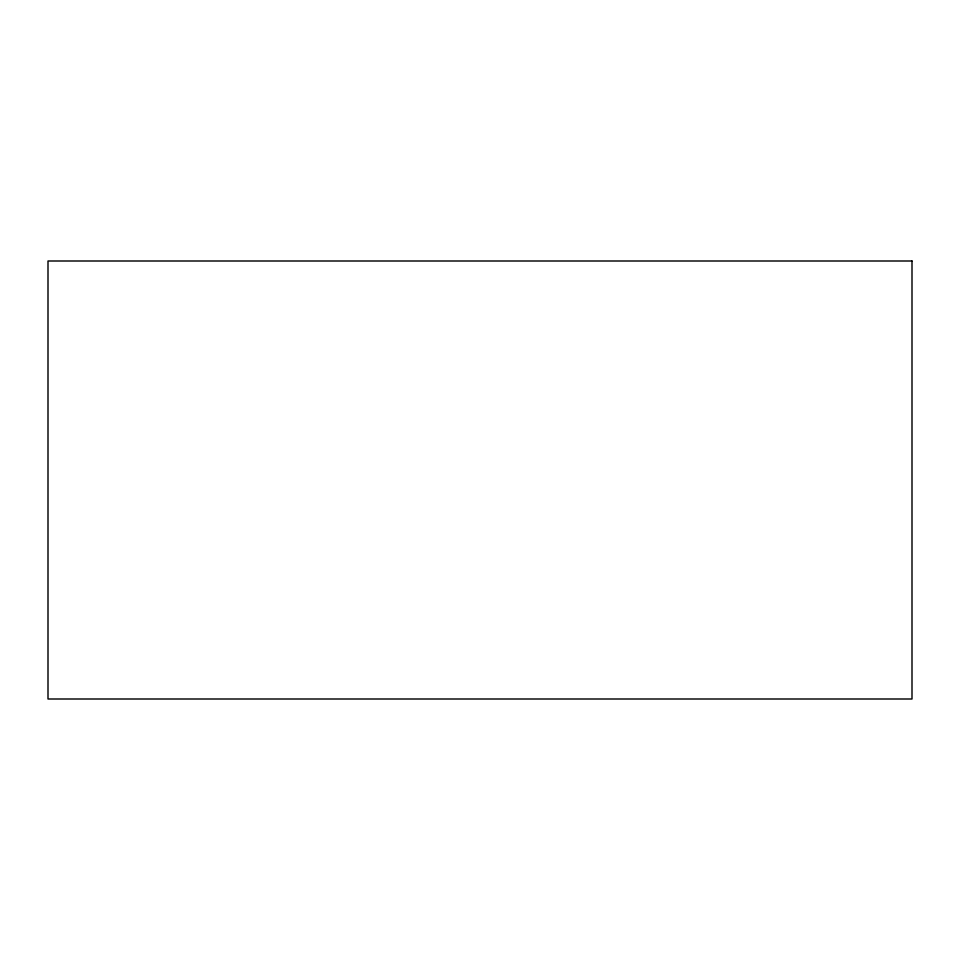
<?xml version="1.0" encoding="UTF-8"?>
<svg xmlns="http://www.w3.org/2000/svg" width="960" height="960" viewBox="0 0 960 960"><rect width="100%" height="100%" fill="white"/><g stroke="black" fill="none" stroke-linecap="round" stroke-linejoin="round"><path stroke-width="1.44" d="M912 261L48 261L48 699L912 699L912 261"/></g></svg>
